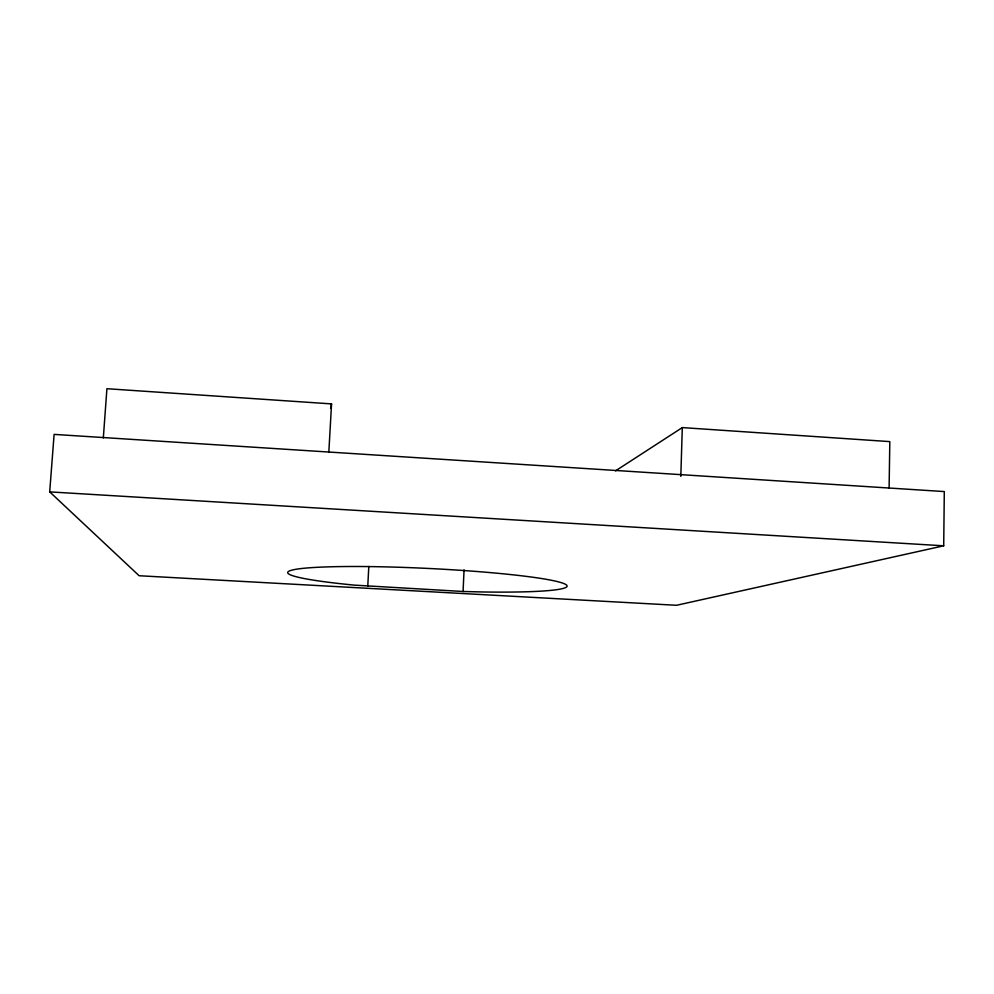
<?xml version="1.0" encoding="UTF-8"?>
<svg xmlns="http://www.w3.org/2000/svg" width="994" height="994" viewBox="0 0 994 994"><rect width="100%" height="100%" fill="white"/><g stroke="black" fill="none" stroke-linecap="round" stroke-linejoin="round"><path stroke-width="1.49" d="M943.704 545.805L944.3 491.57L54.111 434.39L49.7 491.881L139.135 575.737L676.541 605.284L943.704 545.805L49.7 491.881M889.108 488.042L889.816 441.609L682.294 427.594L615.485 470.895M680.815 476.374L682.294 427.594M463.067 591.492L483.519 591.989A139.719 10.897 2.8 0 0 540.972 578.433A139.719 10.897 2.8 0 0 325.113 566.965A139.719 10.897 2.8 0 0 354.547 585.143L463.067 591.492L464.061 569.86M367.768 586.236L368.811 566.481M328.815 452.419L331.549 403.899L106.917 388.716L103.326 437.944M330.567 408.41L331.549 403.899"/></g></svg>
